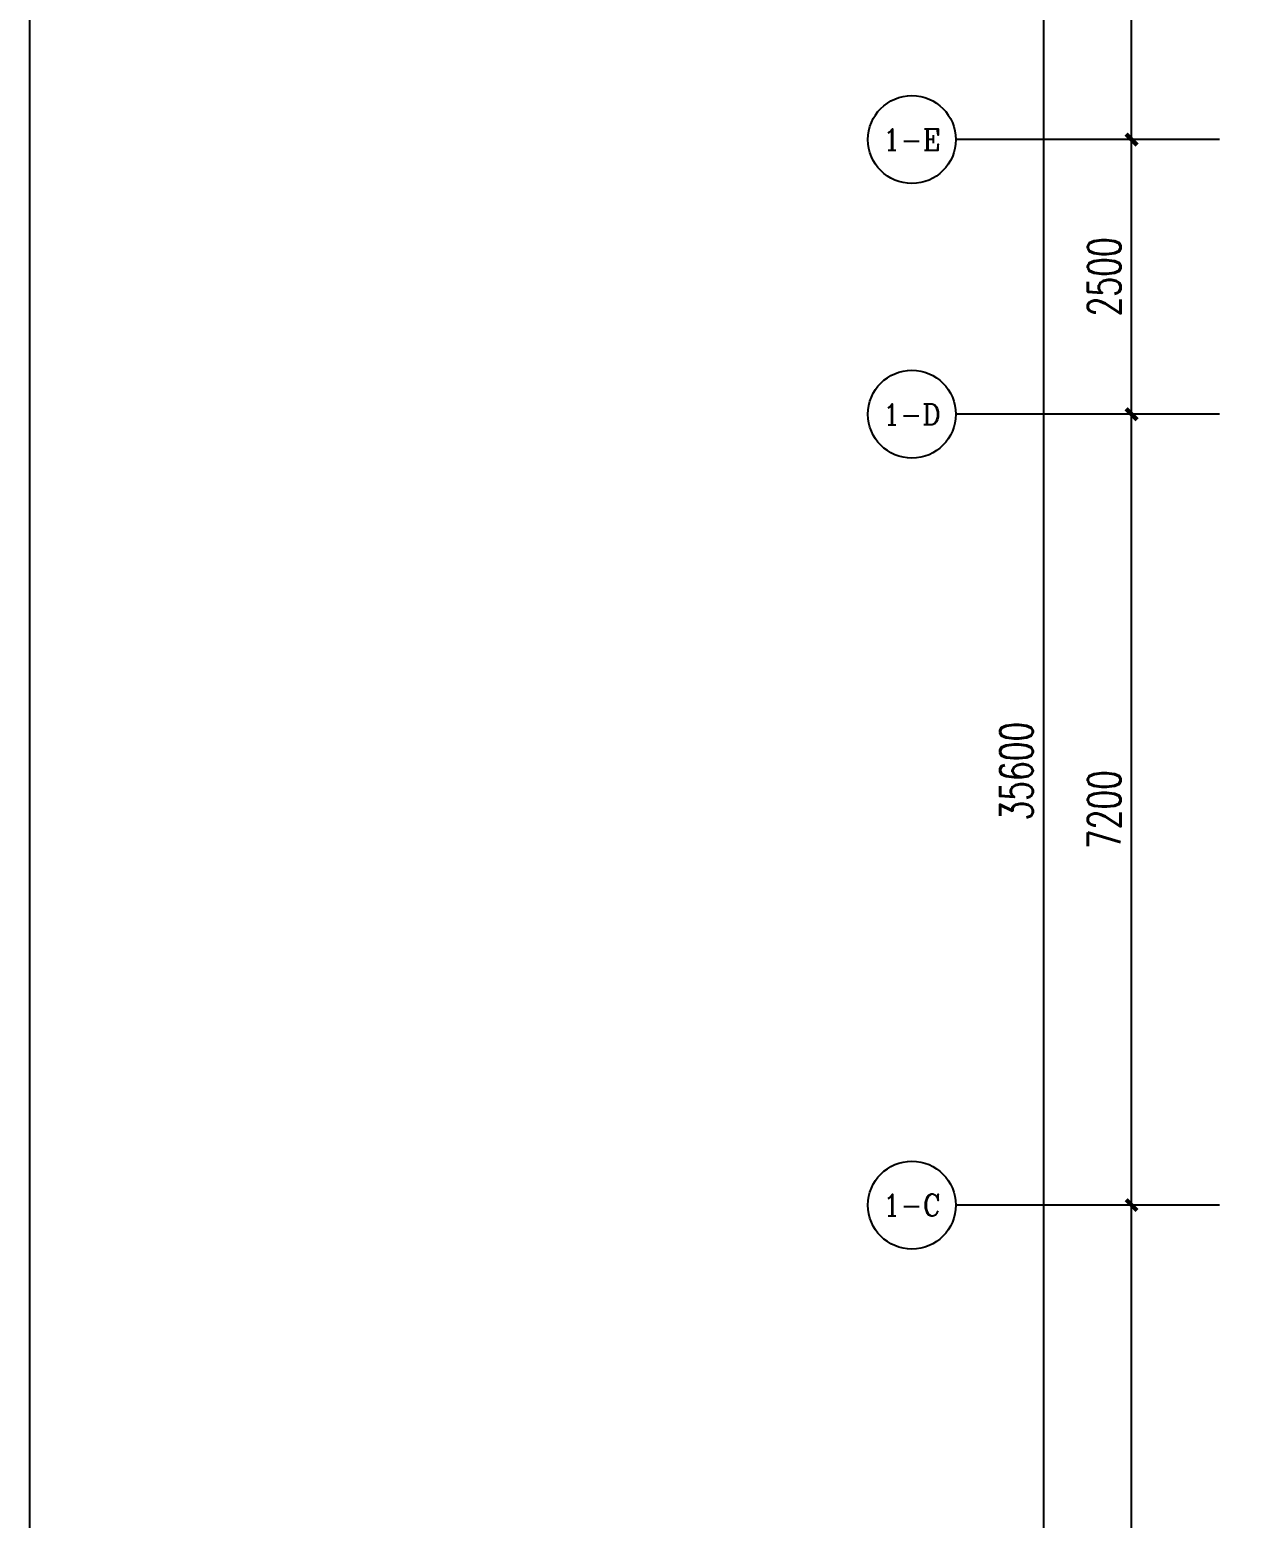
# Model space of a CAD drawing. Header units: millimetres. Extents: x 285006 to 3037698, y -2820855 to 192241.
# Drawn here: x 285006 to 296044, y 90880 to 104430 of the extents above; entities that cross this region are included whole.
import ezdxf
from ezdxf.enums import TextEntityAlignment as Align

# ---------------------------------------------------------------- set-up
doc = ezdxf.new("R2010")
doc.units = ezdxf.units.MM
doc.header["$PDMODE"] = 35
doc.header["$PDSIZE"] = -0.1
for name, color, linetype in [('0-修改', 6, 'Continuous'), ('AXIS', 150, 'Continuous'), ('AXIS_TEXT', 7, 'Continuous')]:
    doc.layers.add(name, color=color, linetype=linetype)
doc.styles.add('_TCH_AXIS', font='COMPLEX', dxfattribs={"bigfont": 'GBCBIG'})
doc.styles.add('_TCH_DIM_T3', font='SIMPLEX', dxfattribs={"width": 0.705882, "bigfont": 'GBCBIG'})
doc.styles.add('AXIS', font='arial.ttf')
doc.dimstyles.new('_TCH_ARCH&&100', dxfattribs={"dimtxt": 297.5, "dimasz": 100, "dimexe": 250, "dimexo": 300, "dimgap": 100, "dimtad": 1, "dimdec": 0, "dimzin": 0, "dimdsep": 46, "dimtxsty": '_TCH_DIM_T3', "dimblk": 'ARCHTICK', "dimcen": 0.09, "dimclrt": 7, "dimazin": 2, "dimtfac": 1, "dimtdec": 0, "dimtix": 1, "dimtmove": 2, "dimatfit": 3, "dimfxl": 1, "dimtolj": 1, "dimtzin": 0, "dimarcsym": 0})

# ---------------------------------------------------------------- blocks, each defined once
blk = doc.blocks.new('_AXISO')
at = {"layer": 'AXIS', "linetype": 'ByBlock'}
blk.add_circle((0, 0), 0.5, dxfattribs=at)
at = {"layer": 'AXIS_TEXT', "color": 50, "style": 'AXIS', "width": 0.5}
blk.add_attdef('A', text='', height=1, dxfattribs=at).set_placement((-0.25, -0.28), (0.31, -0.28), align=Align.ALIGNED)
blk = doc.blocks.new('_ArchTick')
at = {"color": 0, "linetype": 'ByBlock', "const_width": 0.4}
blk.add_lwpolyline([(-0.5, -0.5), (0.5, 0.5)], dxfattribs=at)
blk = doc.blocks.new('*D61')
at = {"layer": 'AXIS', "color": 0, "lineweight": -2, "transparency": 16777216}
for p, q in [((244505, -2478404), (242955, -2478404)), ((243205, -2514004), (243205, -2478404)), ((244505, -2514004), (242955, -2514004))]:
    blk.add_line(p, q, dxfattribs=at)
at = {"layer": 'Defpoints', "color": 0, "transparency": 16777216}
for p in [(243205, -2478404), (244805, -2478404), (244805, -2514004)]:
    blk.add_point(p, dxfattribs=at)
at = {"layer": 'AXIS', "color": 0, "lineweight": -2, "transparency": 16777216, "xscale": 100, "yscale": 100, "zscale": 100}
for p, rotation in [((243205, -2478404), 90), ((243205, -2514004), 270)]:
    blk.add_blockref('_ArchTick', p, dxfattribs=dict(at, rotation=rotation))
at = {"layer": 'AXIS', "color": 7, "transparency": 16777216, "insert": (242956, -2496204), "char_height": 297.5, "attachment_point": 5, "rotation": 90, "style": '_TCH_DIM_T3'}
blk.add_mtext('\\A1;35600', dxfattribs=at)
blk = doc.blocks.new('*D64')
at = {"layer": 'AXIS', "color": 0, "lineweight": -2, "transparency": 16777216}
for p, q in [((244505, -2500154), (243755, -2500154)), ((244005, -2506754), (244005, -2500154)), ((244505, -2506754), (243755, -2506754))]:
    blk.add_line(p, q, dxfattribs=at)
at = {"layer": 'Defpoints', "color": 0, "transparency": 16777216}
for p in [(244005, -2500154), (244805, -2500154), (244805, -2506754)]:
    blk.add_point(p, dxfattribs=at)
at = {"layer": 'AXIS', "color": 0, "lineweight": -2, "transparency": 16777216, "xscale": 100, "yscale": 100, "zscale": 100}
for p, rotation in [((244005, -2500154), 90), ((244005, -2506754), 270)]:
    blk.add_blockref('_ArchTick', p, dxfattribs=dict(at, rotation=rotation))
at = {"layer": 'AXIS', "color": 7, "transparency": 16777216, "insert": (243756, -2503454), "char_height": 297.5, "attachment_point": 5, "rotation": 90, "style": '_TCH_DIM_T3'}
blk.add_mtext('\\A1;6600', dxfattribs=at)
blk = doc.blocks.new('*D65')
at = {"layer": 'AXIS', "color": 0, "lineweight": -2, "transparency": 16777216}
for p, q in [((244505, -2492954), (243755, -2492954)), ((244005, -2500154), (244005, -2492954)), ((244505, -2500154), (243755, -2500154))]:
    blk.add_line(p, q, dxfattribs=at)
at = {"layer": 'Defpoints', "color": 0, "transparency": 16777216}
for p in [(244005, -2492954), (244805, -2492954), (244805, -2500154)]:
    blk.add_point(p, dxfattribs=at)
at = {"layer": 'AXIS', "color": 0, "lineweight": -2, "transparency": 16777216, "xscale": 100, "yscale": 100, "zscale": 100}
for p, rotation in [((244005, -2492954), 90), ((244005, -2500154), 270)]:
    blk.add_blockref('_ArchTick', p, dxfattribs=dict(at, rotation=rotation))
at = {"layer": 'AXIS', "color": 7, "transparency": 16777216, "insert": (243756, -2496554), "char_height": 297.5, "attachment_point": 5, "rotation": 90, "style": '_TCH_DIM_T3'}
blk.add_mtext('\\A1;7200', dxfattribs=at)
blk = doc.blocks.new('*D66')
at = {"layer": 'AXIS', "color": 0, "lineweight": -2, "transparency": 16777216}
for p, q in [((244505, -2490454), (243755, -2490454)), ((244005, -2492954), (244005, -2490454)), ((244505, -2492954), (243755, -2492954))]:
    blk.add_line(p, q, dxfattribs=at)
at = {"layer": 'Defpoints', "color": 0, "transparency": 16777216}
for p in [(244005, -2490454), (244805, -2490454), (244805, -2492954)]:
    blk.add_point(p, dxfattribs=at)
at = {"layer": 'AXIS', "color": 0, "lineweight": -2, "transparency": 16777216, "xscale": 100, "yscale": 100, "zscale": 100}
for p, rotation in [((244005, -2490454), 90), ((244005, -2492954), 270)]:
    blk.add_blockref('_ArchTick', p, dxfattribs=dict(at, rotation=rotation))
at = {"layer": 'AXIS', "color": 7, "transparency": 16777216, "insert": (243756, -2491704), "char_height": 297.5, "attachment_point": 5, "rotation": 90, "style": '_TCH_DIM_T3'}
blk.add_mtext('\\A1;2500', dxfattribs=at)
blk = doc.blocks.new('*D67')
at = {"layer": 'AXIS', "color": 0, "lineweight": -2, "transparency": 16777216}
for p, q in [((244505, -2483654), (243755, -2483654)), ((244005, -2490454), (244005, -2483654)), ((244505, -2490454), (243755, -2490454))]:
    blk.add_line(p, q, dxfattribs=at)
at = {"layer": 'Defpoints', "color": 0, "transparency": 16777216}
for p in [(244005, -2483654), (244805, -2483654), (244805, -2490454)]:
    blk.add_point(p, dxfattribs=at)
at = {"layer": 'AXIS', "color": 0, "lineweight": -2, "transparency": 16777216, "xscale": 100, "yscale": 100, "zscale": 100}
for p, rotation in [((244005, -2483654), 90), ((244005, -2490454), 270)]:
    blk.add_blockref('_ArchTick', p, dxfattribs=dict(at, rotation=rotation))
at = {"layer": 'AXIS', "color": 7, "transparency": 16777216, "insert": (243756, -2487054), "char_height": 297.5, "attachment_point": 5, "rotation": 90, "style": '_TCH_DIM_T3'}
blk.add_mtext('\\A1;6800', dxfattribs=at)
blk = doc.blocks.new('d985dasf4ddsaf')
at = {"layer": 'AXIS'}
for p, q in [((244804.9, -2490454.3), (242404.9, -2490454.3)), ((244804.9, -2492954.3), (242404.9, -2492954.3)), ((244804.9, -2500154.3), (242404.9, -2500154.3))]:
    blk.add_line(p, q, dxfattribs=at)
ref = blk.add_blockref('_AXISO', (242004.9, -2490454.3), dxfattribs=dict(at, xscale=800, yscale=800, zscale=800))
ref.add_attrib('A', '1-E', dxfattribs={"layer": 'AXIS_TEXT', "height": 193.6, "style": '_TCH_AXIS'}).set_placement((241742.1, -2490551.1), (242267.6, -2490551.1), align=Align.FIT)
ref = blk.add_blockref('_AXISO', (242004.9, -2492954.3), dxfattribs=dict(at, xscale=800, yscale=800, zscale=800))
ref.add_attrib('A', '1-D', dxfattribs={"layer": 'AXIS_TEXT', "height": 190.65, "style": '_TCH_AXIS'}).set_placement((241741.6, -2493049.7), (242268.1, -2493049.7), align=Align.FIT)
ref = blk.add_blockref('_AXISO', (242004.9, -2500154.3), dxfattribs=dict(at, xscale=800, yscale=800, zscale=800))
ref.add_attrib('A', '1-C', dxfattribs={"layer": 'AXIS_TEXT', "height": 196.63, "style": '_TCH_AXIS'}).set_placement((241742.7, -2500252.6), (242267, -2500252.6), align=Align.FIT)
for p1, p2, distance, picture, middle in [((244804.9, -2514004.3), (244804.9, -2478404.3), 1600, '*D61', (242956.1, -2496204.3)), ((244804.9, -2490454.3), (244804.9, -2483654.3), 800, '*D67', (243756.1, -2487054.3)), ((244804.9, -2492954.3), (244804.9, -2490454.3), 800, '*D66', (243756.1, -2491704.3)), ((244804.9, -2500154.3), (244804.9, -2492954.3), 800, '*D65', (243756.1, -2496554.3)), ((244804.9, -2506754.3), (244804.9, -2500154.3), 800, '*D64', (243756.1, -2503454.3))]:
    dim = blk.add_aligned_dim(p1=p1, p2=p2, distance=distance, dimstyle='_TCH_ARCH&&100', dxfattribs=at)
    dim.commit()
    dim.dimension.update_dxf_attribs({"geometry": picture, "text_midpoint": middle})
blk = doc.blocks.new('FDBDFBDB')
blk.add_blockref('d985dasf4ddsaf', (199150, 2756986))

msp = doc.modelspace()

# ---------------------------------------------------------------- linework, layer by layer
at = {"layer": 'Defpoints'}
msp.add_lwpolyline([(285005.8, 126167.5), (369005.8, 126167.5), (369005.8, 66767.5), (285005.8, 66767.5)], close=True, dxfattribs=at)

# ---------------------------------------------------------------- block references
at = {"layer": '0-修改'}
msp.add_blockref('FDBDFBDB', (-148118.1, -163101.3), dxfattribs=at)

doc.saveas('drawing.dxf')
